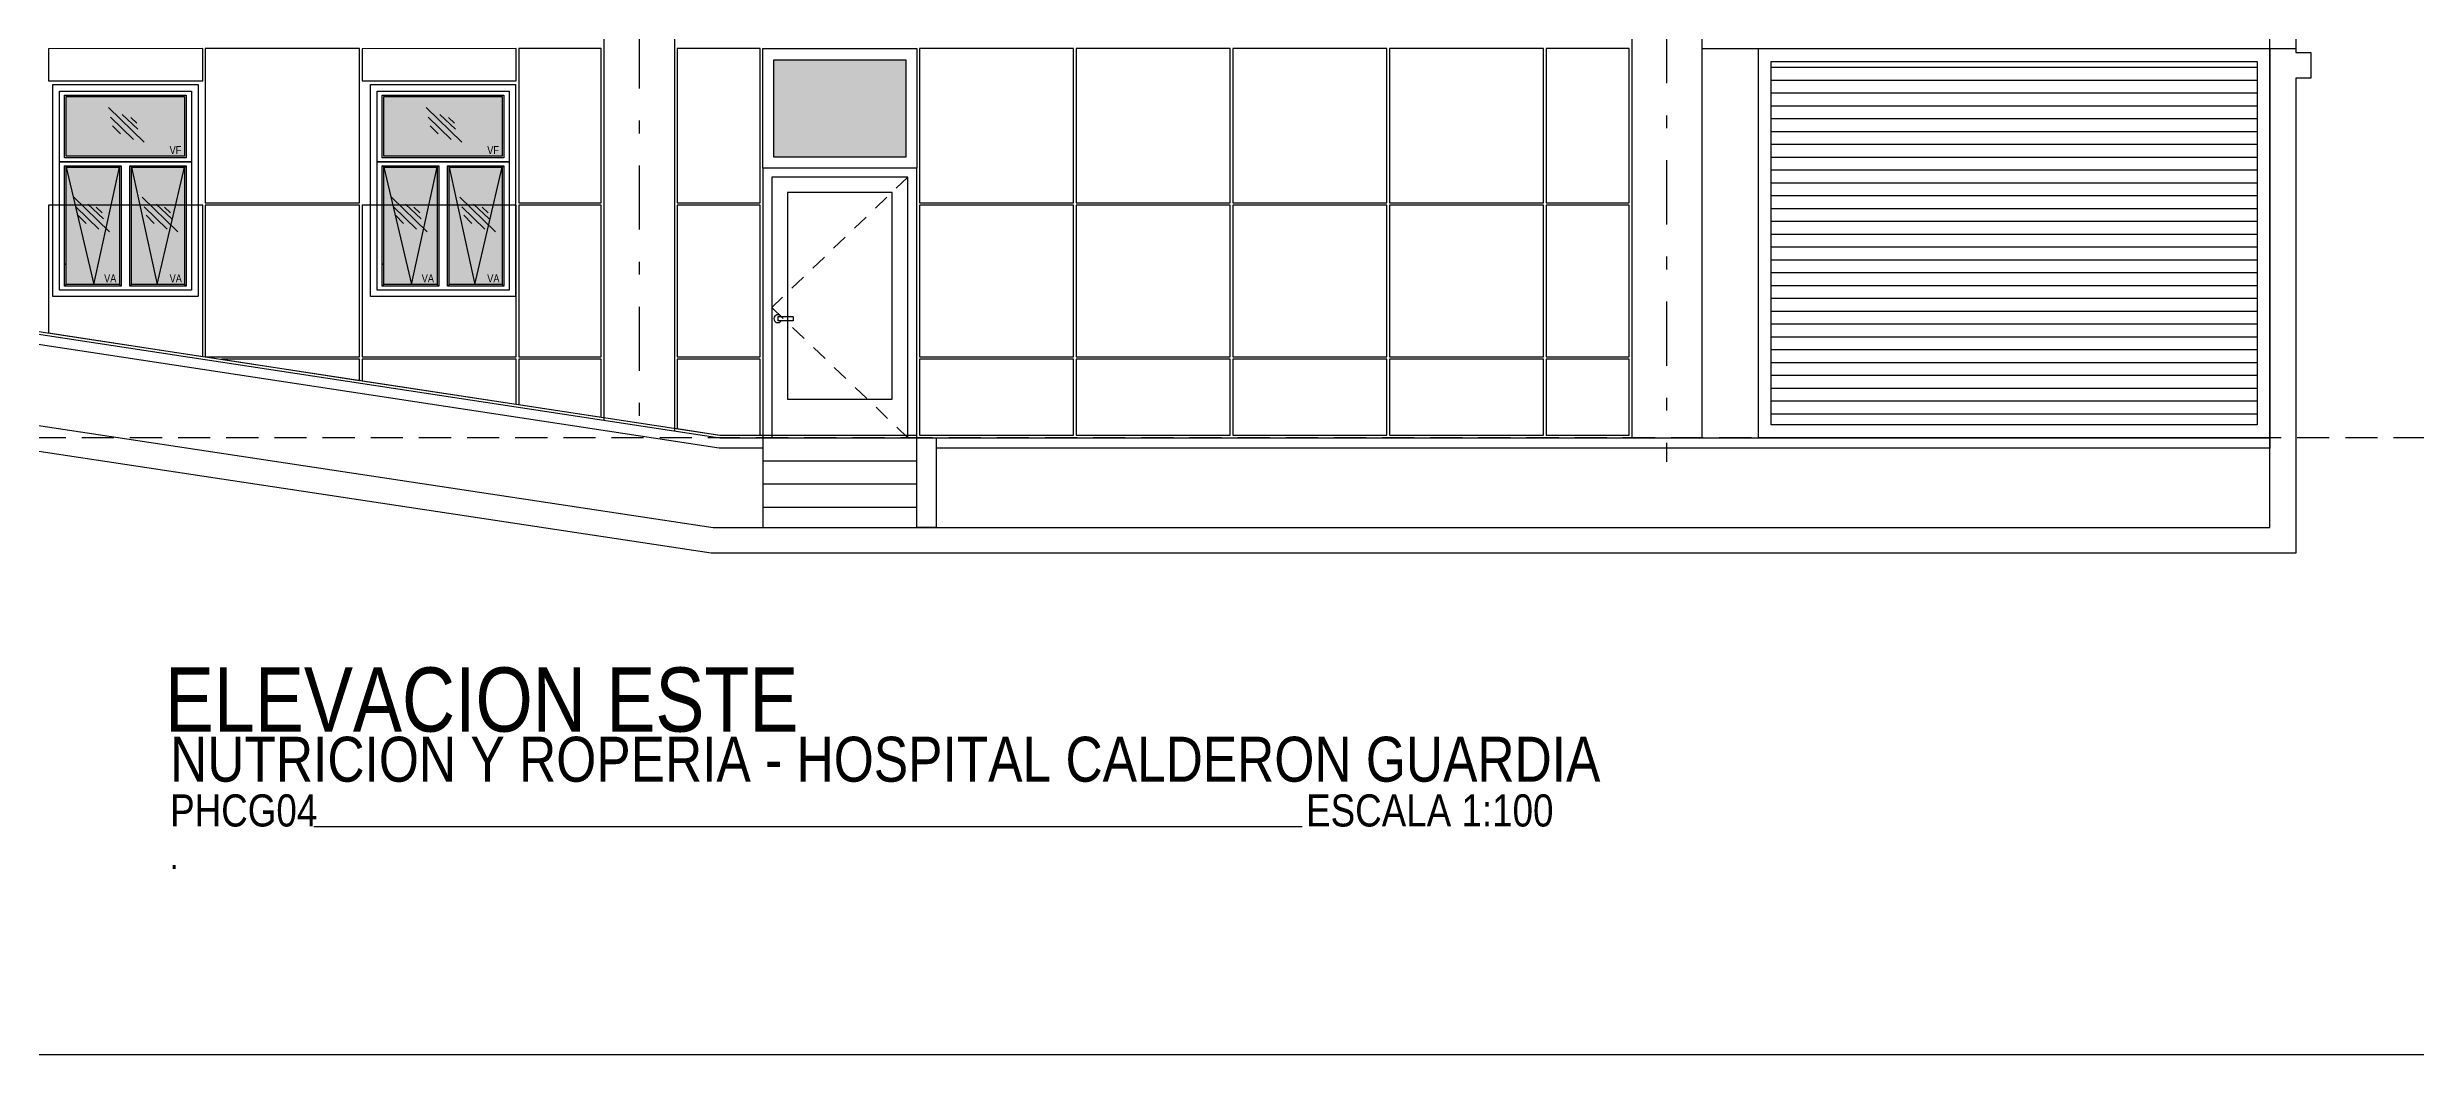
# Model space of a CAD drawing. Extents: x -133 to 84, y -2 to 88.
# Drawn here: x -109.78 to -91.34, y 45.49 to 53.34 of the extents above; entities that cross this region are included whole.
import ezdxf

# ---------------------------------------------------------------- set-up
doc = ezdxf.new("R2010")
doc.units = 0
doc.header["$MEASUREMENT"] = 0
for name, pattern in [('RHCG02-4502(DOS ARA)AR-FA-003-08$0$DASHDOT', [1, 0.5, -0.25, 0, -0.25]), ('RHCG02-4502(DOS ARA)AR-FA-003-08$0$HIDDEN', [0.375, 0.25, -0.125]), ('RHCG02-4502(DOS ARA)AR-FA-003-08$0$HIDDEN2', [0.1875, 0.125, -0.0625])]:
    doc.linetypes.add(name, pattern=pattern)
for name, color, linetype in [('arq-paredes', 4, 'Continuous'), ('arq-text-detalle de fachada', 1, 'Continuous'), ('arq-titulos @ 0.1', 5, 'Continuous'), ('arq-ventanas', 1, 'Continuous'), ('Cotas', 1, 'Continuous'), ('DISEÑO', 2, 'Continuous'), ('RHCG02-4502(DOS ARA)AR-FA-003-08$0$03', 3, 'Continuous'), ('RHCG02-4502(DOS ARA)AR-FA-003-08$0$arq-cotas', 2, 'Continuous'), ('RHCG02-4502(DOS ARA)AR-FA-003-08$0$arq-ejes-principales', 1, 'RHCG02-4502(DOS ARA)AR-FA-003-08$0$DASHDOT'), ('RHCG02-4502(DOS ARA)AR-FA-003-08$0$arq-fachada', 252, 'Continuous'), ('RHCG02-4502(DOS ARA)AR-FA-003-08$0$arq-niveles', 1, 'Continuous'), ('RHCG02-4502(DOS ARA)AR-FA-003-08$0$arq-paredes', 4, 'Continuous'), ('RHCG02-4502(DOS ARA)AR-FA-003-08$0$arq-proyeccion estructura fachada', 1, 'Continuous'), ('RHCG02-4502(DOS ARA)AR-FA-003-08$0$LINE', 2, 'Continuous'), ('RHCG02-4502(DOS ARA)AR-FA-003-08$0$PROYECCION', 2, 'RHCG02-4502(DOS ARA)AR-FA-003-08$0$HIDDEN2')]:
    doc.layers.add(name, color=color, linetype=linetype)
doc.layers.add('RHCG02-4502(DOS ARA)AR-FA-003-08$0$01', color=1, linetype='Continuous', lineweight=25)
doc.styles.add('dape 1', font='swissck.ttf')
doc.styles.add('dape 2', font='ARIALN.TTF')

# ---------------------------------------------------------------- blocks, each defined once
blk = doc.blocks.new('*U107')
at = {"color": 2}
blk.add_line((11.19, 3.31), (88.15, 3.31), dxfattribs=at)
at = {"style": 'dape 1'}
blk.add_attdef('NOMBREDELAPLANTA_001', (-0.41, 10.66), '', height=5, dxfattribs=at)
at = {"color": 4, "style": 'dape 1'}
blk.add_attdef('MODULO-SERVICIO', (0, 6.8), '', height=3.5, dxfattribs=at)
at = {"color": 3, "style": 'dape 1'}
for tag, p in [('PROYECTO-NIVEL', (0, 3.31)), ('ESCALA', (88.45, 3.31))]:
    blk.add_attdef(tag, p, '', height=2.5, dxfattribs=at)
at = {"color": 1, "style": 'dape 2'}
blk.add_attdef('DIRECCION', (0, 0), '', height=2, dxfattribs=at)

msp = doc.modelspace()

# ---------------------------------------------------------------- hatches: boundary and pattern name
at = {"layer": 'arq-ventanas'}
for points in [[(-109.633, 52.956), (-108.711, 52.956), (-108.711, 52.493), (-109.633, 52.493)], [(-107.159, 52.956), (-106.238, 52.956), (-106.238, 52.493), (-107.159, 52.493)], [(-109.633, 52.406), (-109.219, 52.406), (-109.219, 51.493), (-109.633, 51.493)], [(-109.125, 52.406), (-108.711, 52.406), (-108.711, 51.493), (-109.125, 51.493)], [(-107.159, 52.406), (-106.745, 52.406), (-106.745, 51.493), (-107.159, 51.493)], [(-106.652, 52.406), (-106.238, 52.406), (-106.238, 51.493), (-106.652, 51.493)]]:
    msp.add_hatch(color=254, dxfattribs=at).paths.add_polyline_path(points)
at = {"layer": 'RHCG02-4502(DOS ARA)AR-FA-003-08$0$arq-paredes'}
h = msp.add_hatch(dxfattribs=at)
h.set_pattern_fill('_USER', color=1, scale=0.1, style=0, pattern_type=0)
h.set_pattern_definition([(0, (-3017.75722, 944.18555), (0, 0.1), [])])
h.paths.add_polyline_path([(-92.574, 53.23), (-96.357, 53.23), (-96.357, 50.399), (-92.574, 50.399)])
at = {"layer": 'RHCG02-4502(DOS ARA)AR-FA-003-08$0$arq-proyeccion estructura fachada'}
h = msp.add_hatch(color=252, dxfattribs=at)
h.set_gradient(color1=(107, 137, 148), one_color=1, tint=1)
h.paths.add_polyline_path([(-104.124, 52.484), (-103.096, 52.484), (-103.096, 53.244), (-104.124, 53.244)])

# ---------------------------------------------------------------- linework, layer by layer
at = {"layer": 'arq-paredes', "color": 1}
for points in [[(-109.686, 52.999), (-108.658, 52.999), (-108.658, 52.449), (-109.686, 52.449)], [(-107.213, 52.999), (-106.184, 52.999), (-106.184, 52.449), (-107.213, 52.449)], [(-109.686, 52.449), (-108.658, 52.449), (-108.658, 51.449), (-109.686, 51.449)], [(-107.213, 52.449), (-106.184, 52.449), (-106.184, 51.449), (-107.213, 51.449)]]:
    msp.add_lwpolyline(points, close=True, dxfattribs=at)
at = {"layer": 'arq-ventanas'}
for p, q in [((-109.027, 52.601), (-109.304, 52.872)), ((-109.11, 52.621), (-109.289, 52.795)), ((-109.197, 52.816), (-109.075, 52.702)), ((-109.13, 52.793), (-109.084, 52.75)), ((-106.553, 52.601), (-106.831, 52.872)), ((-106.637, 52.621), (-106.815, 52.795)), ((-106.723, 52.816), (-106.601, 52.702)), ((-106.657, 52.793), (-106.611, 52.75)), ((-109.211, 52.667), (-109.273, 52.729)), ((-106.737, 52.667), (-106.8, 52.729)), ((-109.296, 51.904), (-109.573, 52.174)), ((-109.379, 51.923), (-109.558, 52.098)), ((-109.479, 51.969), (-109.542, 52.032)), ((-109.465, 52.119), (-109.343, 52.005)), ((-109.399, 52.096), (-109.353, 52.052)), ((-108.764, 51.904), (-109.042, 52.174)), ((-108.848, 51.923), (-109.026, 52.098)), ((-108.948, 51.969), (-109.011, 52.032)), ((-108.934, 52.119), (-108.812, 52.005)), ((-108.868, 52.096), (-108.822, 52.052)), ((-106.822, 51.904), (-107.1, 52.174)), ((-106.905, 51.923), (-107.084, 52.098)), ((-107.006, 51.969), (-107.069, 52.032)), ((-106.992, 52.119), (-106.87, 52.005)), ((-106.926, 52.096), (-106.88, 52.052)), ((-106.291, 51.904), (-106.569, 52.174)), ((-106.374, 51.923), (-106.553, 52.098)), ((-106.475, 51.969), (-106.537, 52.032)), ((-106.461, 52.119), (-106.339, 52.005)), ((-106.394, 52.096), (-106.349, 52.052))]:
    msp.add_line(p, q, dxfattribs=at)
at = {"layer": 'Cotas'}
for p, q in [((-108.709, 51.398), (-108.709, 51.398)), ((-106.235, 51.398), (-106.235, 51.398))]:
    msp.add_line(p, q, dxfattribs=at)
at = {"layer": 'Cotas', "color": 2}
for points in [[(-108.608, 51.398), (-109.737, 51.398), (-109.737, 53.05), (-108.607, 53.05), (-108.607, 51.398)], [(-106.134, 51.398), (-107.264, 51.398), (-107.264, 53.05), (-106.134, 53.05), (-106.134, 51.398)]]:
    msp.add_lwpolyline(points, dxfattribs=at)
at = {"layer": 'DISEÑO', "color": 250}
for p, q in [((-109.633, 52.406), (-109.646, 52.418)), ((-109.633, 52.406), (-109.419, 51.493)), ((-109.419, 51.493), (-109.219, 52.406)), ((-109.219, 52.406), (-109.205, 52.418)), ((-109.125, 52.406), (-109.139, 52.418)), ((-109.125, 52.406), (-108.926, 51.493)), ((-108.926, 51.493), (-108.711, 52.406)), ((-108.711, 52.406), (-108.698, 52.418)), ((-107.159, 52.406), (-107.173, 52.418)), ((-107.159, 52.406), (-106.945, 51.493)), ((-106.945, 51.493), (-106.745, 52.406)), ((-106.745, 52.406), (-106.732, 52.418)), ((-106.652, 52.406), (-106.665, 52.418)), ((-106.652, 52.406), (-106.452, 51.493)), ((-106.452, 51.493), (-106.238, 52.406)), ((-106.238, 52.406), (-106.225, 52.418)), ((-109.633, 51.659), (-109.646, 51.646)), ((-107.159, 51.659), (-107.173, 51.646)), ((-109.633, 51.493), (-109.646, 51.479)), ((-109.219, 51.493), (-109.205, 51.479)), ((-109.125, 51.493), (-109.139, 51.479)), ((-108.711, 51.493), (-108.698, 51.479)), ((-107.159, 51.493), (-107.173, 51.479)), ((-106.745, 51.493), (-106.732, 51.479)), ((-106.652, 51.493), (-106.665, 51.479)), ((-106.238, 51.493), (-106.225, 51.479))]:
    msp.add_line(p, q, dxfattribs=at)
for points in [[(-109.646, 52.968), (-108.698, 52.968), (-108.698, 52.479), (-109.646, 52.479)], [(-107.173, 52.968), (-106.225, 52.968), (-106.225, 52.479), (-107.173, 52.479)], [(-109.646, 52.418), (-109.205, 52.418), (-109.205, 51.479), (-109.646, 51.479)], [(-109.139, 52.418), (-108.698, 52.418), (-108.698, 51.479), (-109.139, 51.479)], [(-107.173, 52.418), (-106.732, 52.418), (-106.732, 51.479), (-107.173, 51.479)], [(-106.665, 52.418), (-106.225, 52.418), (-106.225, 51.479), (-106.665, 51.479)]]:
    msp.add_lwpolyline(points, close=True, dxfattribs=at)
at = {"layer": 'DISEÑO', "color": 1}
for points in [[(-109.633, 52.956), (-108.711, 52.956), (-108.711, 52.493), (-109.633, 52.493)], [(-107.159, 52.956), (-106.238, 52.956), (-106.238, 52.493), (-107.159, 52.493)], [(-109.633, 52.406), (-109.219, 52.406), (-109.219, 51.493), (-109.633, 51.493)], [(-109.125, 52.406), (-108.711, 52.406), (-108.711, 51.493), (-109.125, 51.493)], [(-107.159, 52.406), (-106.745, 52.406), (-106.745, 51.493), (-107.159, 51.493)], [(-106.652, 52.406), (-106.238, 52.406), (-106.238, 51.493), (-106.652, 51.493)]]:
    msp.add_lwpolyline(points, close=True, dxfattribs=at)
at = {"layer": 'RHCG02-4502(DOS ARA)AR-FA-003-08$0$01'}
for p, q in [((-104.093, 51.24), (-104.093, 51.21)), ((-103.973, 51.24), (-104.093, 51.24)), ((-103.973, 51.21), (-104.093, 51.21)), ((-103.973, 51.24), (-103.973, 51.21))]:
    msp.add_line(p, q, dxfattribs=at)
for points in [[(-103.01, 52.399), (-104.21, 52.399), (-104.21, 50.299), (-103.01, 50.299)], [(-103.08, 52.329), (-104.14, 52.329), (-104.14, 50.299), (-103.08, 50.299)], [(-103.202, 52.209), (-104.017, 52.209), (-104.017, 50.599), (-103.202, 50.599)]]:
    msp.add_lwpolyline(points, close=True, dxfattribs=at)
msp.add_arc((-104.093, 51.226), 0.0302, 26.9646, 327.2931, dxfattribs=at)
at = {"layer": 'RHCG02-4502(DOS ARA)AR-FA-003-08$0$03'}
msp.add_line((-92.474, 53.249), (-92.474, 50.299), dxfattribs=at)
at = {"layer": 'RHCG02-4502(DOS ARA)AR-FA-003-08$0$arq-cotas'}
msp.add_lwpolyline([(-102.397, 50.299), (-92.474, 50.299), (-92.474, 50.219), (-102.397, 50.219)], dxfattribs=at)
at = {"layer": 'RHCG02-4502(DOS ARA)AR-FA-003-08$0$arq-ejes-principales'}
for p, q in [((-97.172, 65.66), (-97.172, 50.112)), ((-105.172, 65.62), (-105.172, 50.308))]:
    msp.add_line(p, q, dxfattribs=at)
at = {"layer": 'RHCG02-4502(DOS ARA)AR-FA-003-08$0$arq-fachada', "color": 251}
for points in [[(-108.57, 53.33), (-109.77, 53.329), (-109.77, 53.08), (-108.57, 53.08)], [(-107.35, 53.33), (-108.55, 53.33), (-108.55, 52.13), (-107.35, 52.13)], [(-106.13, 53.33), (-107.33, 53.329), (-107.33, 53.08), (-106.13, 53.08)], [(-105.467, 53.33), (-106.11, 53.33), (-106.11, 52.13), (-105.467, 52.13)], [(-104.23, 53.33), (-104.877, 53.33), (-104.877, 52.13), (-104.23, 52.13)], [(-101.79, 53.33), (-102.99, 53.33), (-102.99, 52.13), (-101.79, 52.13)], [(-100.57, 53.33), (-101.77, 53.33), (-101.77, 52.13), (-100.57, 52.13)], [(-99.35, 53.33), (-100.55, 53.33), (-100.55, 52.13), (-99.35, 52.13)], [(-98.13, 53.33), (-99.33, 53.33), (-99.33, 52.13), (-98.13, 52.13)], [(-97.463, 53.33), (-98.11, 53.33), (-98.11, 52.13), (-97.463, 52.13)], [(-108.57, 52.11), (-109.77, 52.11), (-109.77, 51.115), (-108.57, 50.932)], [(-107.35, 52.11), (-108.55, 52.11), (-108.55, 50.93), (-107.35, 50.93)], [(-106.13, 52.11), (-107.33, 52.11), (-107.33, 50.93), (-106.13, 50.93)], [(-105.467, 52.11), (-106.11, 52.11), (-106.11, 50.93), (-105.467, 50.93)], [(-104.23, 52.11), (-104.877, 52.11), (-104.877, 50.93), (-104.23, 50.93)], [(-101.79, 52.11), (-102.99, 52.11), (-102.99, 50.93), (-101.79, 50.93)], [(-100.57, 52.11), (-101.77, 52.11), (-101.77, 50.93), (-100.57, 50.93)], [(-99.35, 52.11), (-100.55, 52.11), (-100.55, 50.93), (-99.35, 50.93)], [(-98.13, 52.11), (-99.33, 52.11), (-99.33, 50.93), (-98.13, 50.93)], [(-97.463, 52.11), (-98.11, 52.11), (-98.11, 50.93), (-97.463, 50.93)], [(-107.35, 50.91), (-108.425, 50.91), (-107.35, 50.746)], [(-106.13, 50.91), (-107.33, 50.91), (-107.33, 50.743), (-106.13, 50.56)], [(-105.467, 50.91), (-106.11, 50.91), (-106.11, 50.557), (-105.467, 50.459)], [(-104.23, 50.91), (-104.877, 50.91), (-104.877, 50.37), (-104.543, 50.319), (-104.23, 50.319)], [(-101.79, 50.91), (-102.99, 50.91), (-102.99, 50.319), (-101.79, 50.319)], [(-100.57, 50.91), (-101.77, 50.91), (-101.77, 50.319), (-100.57, 50.319)], [(-99.35, 50.91), (-100.55, 50.91), (-100.55, 50.319), (-99.35, 50.319)], [(-98.13, 50.91), (-99.33, 50.91), (-99.33, 50.319), (-98.13, 50.319)], [(-97.463, 50.91), (-98.11, 50.91), (-98.11, 50.319), (-97.463, 50.319)]]:
    msp.add_lwpolyline(points, close=True, dxfattribs=at)
at = {"layer": 'RHCG02-4502(DOS ARA)AR-FA-003-08$0$arq-niveles', "color": 1, "linetype": 'RHCG02-4502(DOS ARA)AR-FA-003-08$0$HIDDEN'}
msp.add_line((-80.012, 50.299), (-123.408, 50.299), dxfattribs=at)
at = {"layer": 'RHCG02-4502(DOS ARA)AR-FA-003-08$0$arq-paredes', "color": 253}
msp.add_line((-96.897, 53.33), (-92.274, 53.33), dxfattribs=at)
at = {"layer": 'RHCG02-4502(DOS ARA)AR-FA-003-08$0$arq-paredes', "color": 2}
for p, q in [((-104.21, 50.299), (-104.21, 49.599)), ((-104.21, 50.119), (-103.009, 50.119)), ((-104.21, 49.939), (-103.009, 49.939)), ((-104.21, 49.759), (-103.009, 49.759))]:
    msp.add_line(p, q, dxfattribs=at)
for points in [[(-104.21, 53.33), (-103.01, 53.33), (-103.01, 52.399), (-104.21, 52.399)], [(-96.457, 53.33), (-92.474, 53.33), (-92.474, 50.299), (-96.457, 50.299)], [(-104.124, 53.244), (-103.096, 53.244), (-103.096, 52.484), (-104.124, 52.484)], [(-96.357, 53.23), (-92.574, 53.23), (-92.574, 50.399), (-96.357, 50.399)], [(-103.009, 50.299), (-102.86, 50.299), (-102.86, 49.599), (-103.009, 49.599)]]:
    msp.add_lwpolyline(points, close=True, dxfattribs=at)
for points in [[(-104.21, 50.219), (-104.55, 50.219), (-117.099, 52.13), (-121.047, 52.13)], [(-116.568, 52.13), (-104.544, 50.299), (-103.009, 50.299)], [(-116.565, 52.15), (-104.543, 50.319), (-103.009, 50.319)], [(-102.86, 50.299), (-92.474, 50.299), (-92.474, 50.219), (-102.86, 50.219)]]:
    msp.add_lwpolyline(points, dxfattribs=at)
at = {"layer": 'RHCG02-4502(DOS ARA)AR-FA-003-08$0$arq-proyeccion estructura fachada', "color": 1}
msp.add_lwpolyline([(-129.532, 51.299), (-129.532, 45.494), (-79.51, 45.494)], dxfattribs=at)
at = {"layer": 'RHCG02-4502(DOS ARA)AR-FA-003-08$0$LINE', "color": 6}
msp.add_lwpolyline([(-92.157, 53.099), (-92.274, 53.099), (-92.274, 49.399), (-104.612, 49.399), (-117.161, 51.299), (-129.532, 51.299), (-129.532, 51.499), (-117.145, 51.499), (-104.597, 49.599), (-92.474, 49.599), (-92.474, 54.299), (-92.274, 54.299), (-92.274, 53.299), (-92.157, 53.299), (-92.157, 53.099)], dxfattribs=at)
at = {"layer": 'RHCG02-4502(DOS ARA)AR-FA-003-08$0$PROYECCION', "color": 4, "linetype": 'Continuous'}
for p, q in [((-97.443, 62.203), (-97.443, 50.299)), ((-96.897, 62.232), (-96.897, 50.299)), ((-105.447, 61.435), (-105.447, 50.435)), ((-104.897, 61.508), (-104.897, 50.352))]:
    msp.add_line(p, q, dxfattribs=at)
at = {"layer": 'RHCG02-4502(DOS ARA)AR-FA-003-08$0$PROYECCION'}
for p, q in [((-103.08, 52.329), (-104.14, 51.314)), ((-104.14, 51.314), (-103.08, 50.299))]:
    msp.add_line(p, q, dxfattribs=at)

# ---------------------------------------------------------------- block references
at = {"layer": 'arq-titulos @ 0.1', "color": 8}
ref = msp.add_blockref('*U107', (-108.824, 46.94), dxfattribs=dict(at, xscale=0.1, yscale=0.1, zscale=0.1))
ref.add_attrib('ESCALA', 'ESCALA 1:100', (-99.979, 47.271), dxfattribs={"layer": '0', "color": 3, "height": 0.25, "style": 'dape 1'})
ref.add_attrib('PROYECTO-NIVEL', 'PHCG04', (-108.824, 47.271), dxfattribs={"layer": '0', "color": 3, "height": 0.25, "style": 'dape 1'})
ref.add_attrib('MODULO-SERVICIO', 'NUTRICION Y ROPERIA - HOSPITAL CALDERON GUARDIA', (-108.824, 47.62), dxfattribs={"layer": '0', "color": 4, "height": 0.35, "style": 'dape 1'})
ref.add_attrib('NOMBREDELAPLANTA_001', 'ELEVACION ESTE', (-108.865, 48.01), dxfattribs={"layer": '0', "height": 0.5, "style": 'dape 1'})
ref.add_attrib('DIRECCION', '.', (-108.824, 46.94), dxfattribs={"layer": '0', "color": 1, "height": 0.2, "style": 'dape 2'})

# ---------------------------------------------------------------- texts
at = {"layer": 'arq-text-detalle de fachada', "char_height": 0.0623, "width": 0.00136, "attachment_point": 1, "style": 'dape 2'}
for s, insert in [('VF', (-108.828, 52.571)), ('VF', (-106.355, 52.571)), ('VA', (-109.338, 51.572)), ('VA', (-108.828, 51.571)), ('VA', (-106.865, 51.572)), ('VA', (-106.355, 51.571))]:
    msp.add_mtext(s, dxfattribs=dict(at, insert=insert))

doc.saveas('drawing.dxf')
